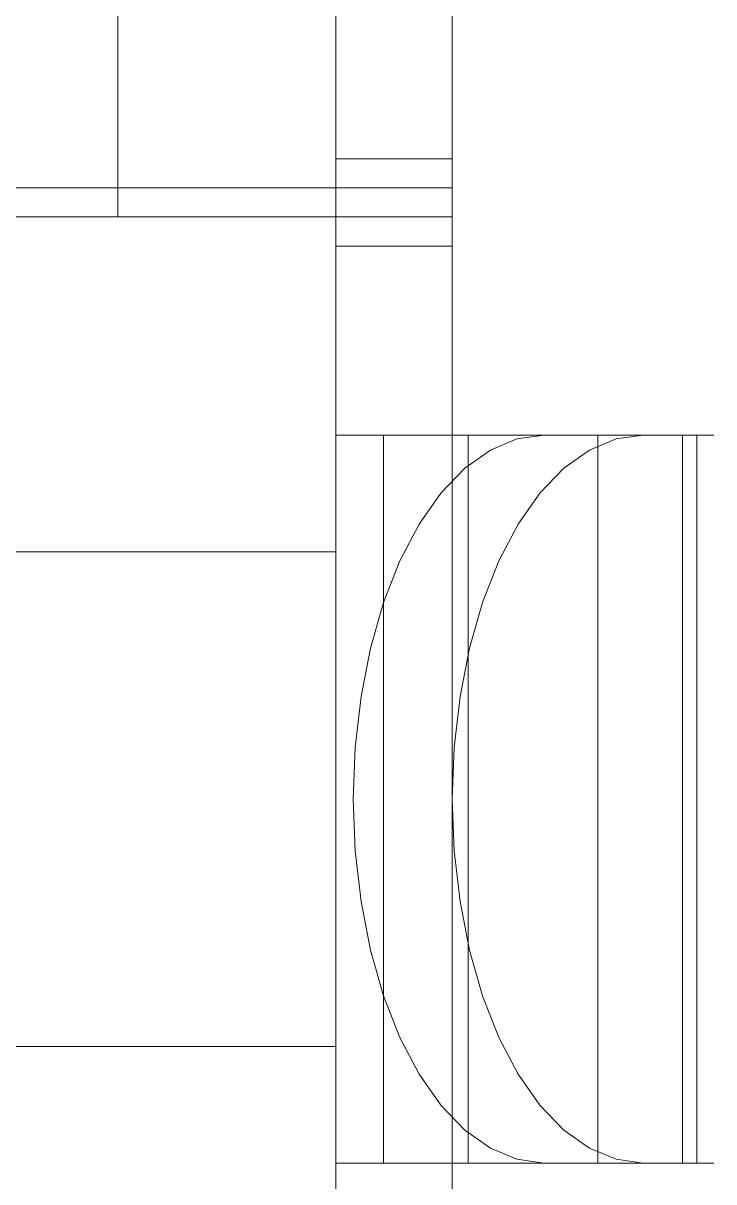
# Model space of a CAD drawing. Header units: millimetres. Extents: x 469 to 651, y 431 to 523.
# Drawn here: x 607.272 to 609.647, y 491.914 to 495.895 of the extents above; entities that cross this region are included whole.
import ezdxf

# ---------------------------------------------------------------- set-up
doc = ezdxf.new("R2010")
doc.units = ezdxf.units.MM

msp = doc.modelspace()

# ---------------------------------------------------------------- linework, layer by layer
at = {"color": 7, "linetype": 'Continuous', "lineweight": 15}
for p, q in [((608.3477, 495.3289), (608.3477, 498.3289)), ((608.7477, 495.3289), (608.7477, 498.3289)), ((607.5977, 495.2289), (607.5977, 496.6789)), ((608.3477, 495.2289), (608.3477, 496.6789)), ((608.3477, 496.4289), (608.3477, 495.4289)), ((608.7477, 495.4289), (608.7477, 496.4289)), ((608.3477, 495.4289), (608.7477, 495.4289)), ((608.3477, 495.4289), (608.3477, 495.1289)), ((608.7477, 495.1289), (608.7477, 495.4289)), ((606.964, 495.3289), (608.3477, 495.3289)), ((608.3477, 495.3289), (608.7477, 495.3289)), ((608.7477, 495.3289), (608.3477, 495.3289)), ((608.3477, 495.3289), (608.3477, 495.2289)), ((608.3477, 495.3289), (608.3477, 491.1289)), ((608.7477, 495.3289), (608.7477, 491.1289)), ((606.901, 495.2289), (608.3477, 495.2289)), ((608.7477, 495.2289), (606.901, 495.2289)), ((607.5977, 495.2289), (608.3477, 495.2289)), ((608.3477, 494.4789), (608.3477, 495.2289)), ((608.3477, 495.2289), (608.3477, 494.0789)), ((608.3477, 495.2289), (608.7477, 495.2289)), ((608.7477, 491.2289), (608.7477, 495.2289)), ((608.3477, 495.1289), (608.7477, 495.1289)), ((608.3477, 495.1289), (608.3477, 494.4789)), ((608.7477, 494.4789), (608.7477, 495.1289)), ((608.3477, 491.9789), (608.3477, 494.4789)), ((608.3477, 494.4789), (608.5113, 494.4789)), ((608.3477, 494.4789), (608.7477, 494.4789)), ((608.5113, 494.4789), (608.5113, 491.9789)), ((608.5113, 494.4789), (609.2477, 494.4789)), ((608.7477, 491.9789), (608.7477, 494.4789)), ((608.7477, 494.4789), (608.8022, 494.4789)), ((608.8022, 494.4789), (608.8022, 491.9789)), ((609.5387, 494.4789), (608.8022, 494.4789)), ((609.2477, 494.4789), (609.0636, 494.4789)), ((609.0636, 494.4789), (609.4041, 494.4789)), ((609.2477, 491.9789), (609.2477, 494.4789)), ((609.4041, 494.4789), (609.5882, 494.4789)), ((609.5387, 494.4789), (609.5387, 491.9789)), ((609.5387, 494.4789), (609.647, 494.4789)), ((609.5882, 494.4789), (609.5882, 491.9789)), ((608.3477, 494.0789), (607.1685, 494.0789)), ((608.3477, 492.3789), (608.3477, 494.0789)), ((607.1685, 492.3789), (608.3477, 492.3789)), ((608.3477, 492.3789), (608.3477, 491.2289)), ((608.3477, 491.2289), (608.3477, 491.9789)), ((608.3477, 491.9789), (608.5113, 491.9789)), ((608.7477, 491.9789), (608.3477, 491.9789)), ((608.3477, 491.9789), (608.3477, 491.3289)), ((608.5113, 491.9789), (609.2477, 491.9789)), ((608.7477, 491.3289), (608.7477, 491.9789)), ((608.8022, 491.9789), (608.7477, 491.9789)), ((609.5387, 491.9789), (608.8022, 491.9789)), ((609.2477, 491.9789), (609.0636, 491.9789)), ((609.0636, 491.9789), (609.4041, 491.9789)), ((609.4041, 491.9789), (609.5882, 491.9789)), ((609.5387, 491.9789), (609.647, 491.9789))]:
    msp.add_line(p, q, dxfattribs=at)
at = {"color": 7, "linetype": 'Continuous', "lineweight": 15, "flags": 128}
for points in [[(609.0636, 491.9789), (608.9702, 491.9916), (608.8787, 492.0295), (608.791, 492.0918), (608.7088, 492.1773), (608.6338, 492.2842), (608.5676, 492.4103), (608.5115, 492.5531), (608.4666, 492.7096), (608.4339, 492.8767), (608.414, 493.051), (608.4073, 493.2289), (608.414, 493.4068), (608.4339, 493.581), (608.4666, 493.7481), (608.5115, 493.9047), (608.5676, 494.0475), (608.6338, 494.1736), (608.7088, 494.2804), (608.791, 494.3659), (608.8787, 494.4282), (608.9702, 494.4662), (609.0636, 494.4789)], [(609.4041, 494.4789), (609.3107, 494.4662), (609.2191, 494.4282), (609.1314, 494.3659), (609.0492, 494.2804), (608.9743, 494.1736), (608.908, 494.0475), (608.8519, 493.9047), (608.807, 493.7481), (608.7743, 493.581), (608.7544, 493.4068), (608.7477, 493.2289), (608.7544, 493.051), (608.7743, 492.8767), (608.807, 492.7096), (608.8519, 492.5531), (608.908, 492.4103), (608.9743, 492.2842), (609.0492, 492.1773), (609.1314, 492.0918), (609.2191, 492.0295), (609.3107, 491.9916), (609.4041, 491.9789)]]:
    msp.add_lwpolyline(points, dxfattribs=at)

doc.saveas('drawing.dxf')
